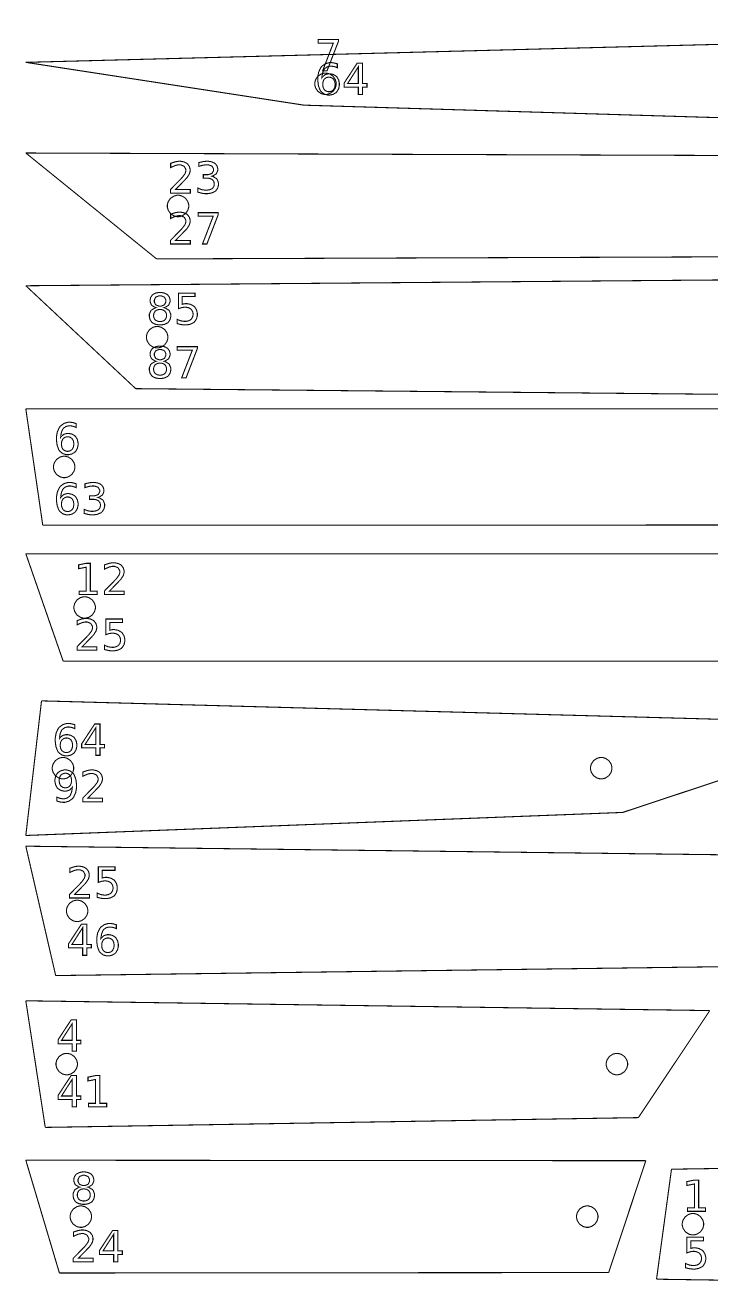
# Model space of a CAD drawing. Extents: x 0 to 51.8, y 1.6 to 26.8.
# Drawn here: x -0.01 to 6.65, y 14.49 to 26.77 of the extents above; entities that cross this region are included whole.
import ezdxf

# ---------------------------------------------------------------- set-up
doc = ezdxf.new("R2010")
doc.units = 0
doc.layers.get('0').update_dxf_attribs({"linetype": 'CONTINUOUS'})

msp = doc.modelspace()

# ---------------------------------------------------------------- linework, layer by layer
at = {"color": 0, "const_width": 0.010417}
for points in [[(0, 26.4089), (13.6688, 26.7639)], [(0, 26.4089), (2.70139, 25.9929)], [(2.70139, 25.9929), (14.4821, 25.6379)], [(0, 25.5282), (11.5104, 25.4874)], [(0, 25.5282), (1.26975, 24.4993)], [(1.26975, 24.4993), (12.496, 24.5401)], [(0, 24.2386), (11.0654, 24.3306)], [(0, 24.2386), (1.067, 23.2389)], [(1.067, 23.2389), (10.5463, 23.1471)], [(0, 23.0429), (9.17822, 23.0422)], [(0, 23.0429), (0.164279, 21.9133)], [(0.164279, 21.9133), (9.95475, 21.9142)], [(0, 21.6353), (9.12463, 21.6331)], [(0, 21.6353), (0.362901, 20.5908)], [(0.362901, 20.5908), (8.61328, 20.5931)], [(0.152453, 20.2056), (0, 18.8979)], [(0.152453, 20.2056), (8.38986, 19.9819)], [(8.38986, 19.9819), (5.79551, 19.1217)], [(0, 18.8979), (5.79551, 19.1217)], [(0, 18.7938), (7.51286, 18.7011)], [(0, 18.7938), (0.289985, 17.5369)], [(0.289985, 17.5369), (7.24061, 17.6294)], [(0, 17.2918), (6.64144, 17.1967)], [(0, 17.2918), (0.188747, 16.0618)], [(6.64144, 17.1967), (5.94786, 16.1569)], [(0.188747, 16.0618), (5.94786, 16.1569)], [(0, 15.7429), (6.02018, 15.7383)], [(0, 15.7429), (0.326172, 14.6472)], [(6.02018, 15.7383), (5.65983, 14.6518)], [(6.26958, 15.6556), (11.836, 15.7429)], [(6.26958, 15.6556), (6.12435, 14.5871)], [(0.326172, 14.6472), (5.65983, 14.6518)], [(6.12435, 14.5871), (12.0741, 14.4997)]]:
    msp.add_lwpolyline(points, dxfattribs=at)
at = {"color": 1, "const_width": 0.010417}
for points in [[(2.83985, 26.6297), (3.03515, 26.6297), (3.03515, 26.6121), (2.92469, 26.3258), (2.88194, 26.3258), (2.98568, 26.595), (2.83985, 26.595), (2.83985, 26.6297)], [(3.02474, 26.3942), (3.02474, 26.3567), (3.02214, 26.3579), (2.99588, 26.3672), (2.99328, 26.3679), (2.99067, 26.3686), (2.96935, 26.3718), (2.96224, 26.3718), (2.95324, 26.3718), (2.92622, 26.3649), (2.90354, 26.3489), (2.89996, 26.3443), (2.89638, 26.3397), (2.88319, 26.3099), (2.87614, 26.2706), (2.87565, 26.2614), (2.87761, 26.2643), (2.90256, 26.2867), (2.9056, 26.2882), (2.90864, 26.2899), (2.93631, 26.2978), (2.94553, 26.2978), (2.95574, 26.2978), (2.98643, 26.2908), (3.01335, 26.2747), (3.01779, 26.27), (3.02225, 26.2654), (3.03782, 26.2372), (3.04449, 26.2051), (3.04449, 26.1944), (3.04449, 26.184), (3.03749, 26.1522), (3.02132, 26.1242), (3.01671, 26.1194), (3.0121, 26.1147), (2.98449, 26.0982), (2.95344, 26.0912), (2.94314, 26.0912), (2.93147, 26.0912), (2.8966, 26.1013), (2.86708, 26.1249), (2.86242, 26.1315), (2.85775, 26.1383), (2.84153, 26.181), (2.83464, 26.2317), (2.83464, 26.2485), (2.83464, 26.2647), (2.8431, 26.3132), (2.86301, 26.3563), (2.86871, 26.3633), (2.8744, 26.3706), (2.90875, 26.3956), (2.94754, 26.4063), (2.9605, 26.4063), (2.96832, 26.4063), (2.98915, 26.4037), (2.99175, 26.4033), (2.99436, 26.4028), (3.02186, 26.3951), (3.02474, 26.3942)], [(3.21756, 26.4008), (3.26921, 26.4008), (3.26921, 26.2029), (3.31261, 26.2029), (3.31261, 26.1686), (3.26921, 26.1686), (3.26921, 26.0971), (3.2284, 26.0971), (3.2284, 26.1686), (3.09125, 26.1686), (3.09125, 26.2083), (3.21756, 26.4008)], [(2.94314, 26.2653), (2.9369, 26.2653), (2.91818, 26.2606), (2.90181, 26.2494), (2.89908, 26.2464), (2.89638, 26.2432), (2.88699, 26.224), (2.88303, 26.2019), (2.88303, 26.1944), (2.88303, 26.1872), (2.88699, 26.1651), (2.89638, 26.1458), (2.89908, 26.1426), (2.90181, 26.1394), (2.91818, 26.1285), (2.9369, 26.1238), (2.94314, 26.1238), (2.94928, 26.1238), (2.96778, 26.1285), (2.98406, 26.1394), (2.98676, 26.1426), (2.98947, 26.1458), (2.99897, 26.1651), (3.00304, 26.1872), (3.00304, 26.1944), (3.00304, 26.2019), (2.99897, 26.224), (2.98947, 26.2432), (2.98676, 26.2464), (2.98406, 26.2494), (2.96778, 26.2606), (2.94928, 26.2653), (2.94314, 26.2653)], [(3.2284, 26.3651), (3.12468, 26.2029), (3.2284, 26.2029), (3.2284, 26.3651)], [(1.45378, 25.1732), (1.59722, 25.1732), (1.59722, 25.1388), (1.40451, 25.1388), (1.40451, 25.1732), (1.40836, 25.1774), (1.43197, 25.2017), (1.46138, 25.2315), (1.4681, 25.2383), (1.47483, 25.2451), (1.50103, 25.2718), (1.51714, 25.2889), (1.51888, 25.2908), (1.52214, 25.2946), (1.54514, 25.3258), (1.54644, 25.3283), (1.54775, 25.331), (1.55447, 25.3517), (1.55447, 25.3586), (1.55447, 25.3685), (1.54015, 25.3956), (1.53733, 25.3981), (1.5345, 25.4007), (1.50342, 25.4135), (1.49306, 25.4135), (1.48286, 25.4135), (1.45583, 25.4079), (1.45226, 25.4068), (1.44868, 25.4057), (1.41054, 25.3886), (1.40647, 25.3864), (1.40647, 25.4278), (1.4106, 25.4294), (1.44911, 25.4419), (1.45269, 25.4428), (1.45628, 25.4436), (1.48335, 25.4479), (1.4924, 25.4479), (1.50293, 25.4479), (1.53467, 25.4421), (1.56282, 25.4283), (1.56749, 25.4243), (1.57215, 25.4204), (1.5886, 25.3968), (1.59571, 25.3703), (1.59571, 25.3614), (1.59571, 25.3525), (1.58974, 25.3286), (1.58854, 25.3258), (1.58735, 25.3231), (1.56619, 25.2901), (1.56315, 25.2862), (1.56228, 25.2853), (1.5524, 25.2749), (1.53515, 25.2569), (1.5306, 25.2522), (1.52604, 25.2475), (1.49778, 25.2183), (1.46203, 25.1817), (1.45378, 25.1732)], [(1.80826, 25.3026), (1.81315, 25.3015), (1.85151, 25.2797), (1.85428, 25.2763), (1.85704, 25.2731), (1.87099, 25.2386), (1.87099, 25.2271), (1.87099, 25.2171), (1.86317, 25.1872), (1.84511, 25.1615), (1.83996, 25.1574), (1.83479, 25.1533), (1.80251, 25.139), (1.76465, 25.1329), (1.75206, 25.1329), (1.74224, 25.1329), (1.71615, 25.1361), (1.71278, 25.1368), (1.70942, 25.1374), (1.67449, 25.1467), (1.6709, 25.1478), (1.6709, 25.1875), (1.67372, 25.186), (1.70503, 25.1732), (1.70844, 25.1724), (1.71181, 25.1715), (1.74115, 25.1674), (1.75097, 25.1674), (1.75944, 25.1674), (1.78494, 25.1711), (1.80643, 25.18), (1.80979, 25.1825), (1.81315, 25.1851), (1.82493, 25.2014), (1.82997, 25.2207), (1.82997, 25.2271), (1.82997, 25.2331), (1.82525, 25.251), (1.81424, 25.2664), (1.81108, 25.2689), (1.80794, 25.2715), (1.78863, 25.2803), (1.76622, 25.2842), (1.75879, 25.2842), (1.72342, 25.2842), (1.72342, 25.3179), (1.76053, 25.3179), (1.77208, 25.3179), (1.80404, 25.3282), (1.80675, 25.3301), (1.80946, 25.3322), (1.82303, 25.3569), (1.82303, 25.3651), (1.82303, 25.374), (1.80908, 25.3987), (1.80632, 25.4008), (1.80354, 25.4031), (1.76997, 25.4135), (1.75879, 25.4135), (1.74972, 25.4135), (1.72575, 25.4104), (1.72254, 25.4097), (1.71929, 25.4092), (1.68386, 25.3996), (1.68001, 25.3983), (1.68001, 25.435), (1.68392, 25.436), (1.72043, 25.4442), (1.72385, 25.4447), (1.72726, 25.4453), (1.75364, 25.4479), (1.76247, 25.4479), (1.77294, 25.4479), (1.80436, 25.4426), (1.83192, 25.4303), (1.83649, 25.4267), (1.84104, 25.4232), (1.85699, 25.4017), (1.86382, 25.3774), (1.86382, 25.3692), (1.86382, 25.3586), (1.85167, 25.3296), (1.84928, 25.3267), (1.8469, 25.3238), (1.81272, 25.3038), (1.80826, 25.3026)], [(1.45378, 24.6789), (1.59722, 24.6789), (1.59722, 24.6443), (1.40451, 24.6443), (1.40451, 24.6789), (1.40836, 24.6829), (1.43197, 24.7074), (1.46138, 24.7372), (1.4681, 24.744), (1.47483, 24.7508), (1.50103, 24.7775), (1.51714, 24.7946), (1.51888, 24.7965), (1.52214, 24.8001), (1.54514, 24.8315), (1.54644, 24.834), (1.54775, 24.8367), (1.55447, 24.8574), (1.55447, 24.8642), (1.55447, 24.874), (1.54015, 24.9013), (1.53733, 24.9037), (1.5345, 24.9063), (1.50342, 24.9192), (1.49306, 24.9192), (1.48286, 24.9192), (1.45583, 24.9135), (1.45226, 24.9124), (1.44868, 24.9112), (1.41054, 24.8943), (1.40647, 24.8919), (1.40647, 24.9335), (1.4106, 24.9351), (1.44911, 24.9476), (1.45269, 24.9485), (1.45628, 24.9493), (1.48335, 24.9536), (1.4924, 24.9536), (1.50293, 24.9536), (1.53467, 24.9476), (1.56282, 24.9339), (1.56749, 24.93), (1.57215, 24.9261), (1.5886, 24.9025), (1.59571, 24.876), (1.59571, 24.8671), (1.59571, 24.8582), (1.58974, 24.8343), (1.58854, 24.8314), (1.58735, 24.8286), (1.56619, 24.7957), (1.56315, 24.7919), (1.56228, 24.791), (1.5524, 24.7806), (1.53515, 24.7626), (1.5306, 24.7579), (1.52604, 24.7532), (1.49778, 24.724), (1.46203, 24.6874), (1.45378, 24.6789)], [(1.6735, 24.9482), (1.86882, 24.9482), (1.86882, 24.9306), (1.75836, 24.6443), (1.7156, 24.6443), (1.81933, 24.9135), (1.6735, 24.9135), (1.6735, 24.9482)], [(1.26253, 24.0256), (1.25808, 24.0265), (1.22374, 24.0471), (1.2213, 24.05), (1.2188, 24.0531), (1.20654, 24.084), (1.20654, 24.0943), (1.20654, 24.1025), (1.21294, 24.1269), (1.22803, 24.1483), (1.23237, 24.1518), (1.23671, 24.1554), (1.26313, 24.1678), (1.2934, 24.1731), (1.30355, 24.1731), (1.31364, 24.1731), (1.34397, 24.1678), (1.37039, 24.1554), (1.37473, 24.1518), (1.37907, 24.1483), (1.39426, 24.1269), (1.40076, 24.1025), (1.40076, 24.0943), (1.40076, 24.0832), (1.38846, 24.0531), (1.38601, 24.05), (1.38352, 24.0471), (1.34934, 24.0265), (1.345, 24.0256), (1.34993, 24.0243), (1.38846, 24.0018), (1.39122, 23.9983), (1.39393, 23.995), (1.40771, 23.9608), (1.40771, 23.9493), (1.40771, 23.9396), (1.40093, 23.9103), (1.38525, 23.8854), (1.38081, 23.8814), (1.3763, 23.8775), (1.34798, 23.8639), (1.31462, 23.8579), (1.30355, 23.8579), (1.29243, 23.8579), (1.25912, 23.8639), (1.23079, 23.8775), (1.22629, 23.8814), (1.22179, 23.8854), (1.20605, 23.9103), (1.19938, 23.9396), (1.19938, 23.9493), (1.19938, 23.9615), (1.21327, 23.995), (1.21609, 23.9983), (1.21886, 24.0018), (1.25754, 24.0243), (1.26253, 24.0256)], [(1.24756, 24.0904), (1.24756, 24.0812), (1.25982, 24.056), (1.26232, 24.0538), (1.26476, 24.0515), (1.29384, 24.0404), (1.30355, 24.0404), (1.31391, 24.0404), (1.3425, 24.0515), (1.345, 24.0538), (1.34749, 24.056), (1.35997, 24.0818), (1.35997, 24.0904), (1.35997, 24.0996), (1.34749, 24.1251), (1.345, 24.1272), (1.3425, 24.1294), (1.31326, 24.1406), (1.30355, 24.1406), (1.29324, 24.1406), (1.26476, 24.1294), (1.26232, 24.1272), (1.25982, 24.1251), (1.24756, 24.099), (1.24756, 24.0904)], [(1.48139, 24.1676), (1.64285, 24.1676), (1.64285, 24.1329), (1.51915, 24.1329), (1.51915, 24.0585), (1.52061, 24.059), (1.53543, 24.0628), (1.53694, 24.0631), (1.53842, 24.0633), (1.55078, 24.0646), (1.55496, 24.0646), (1.56629, 24.0646), (1.60042, 24.0575), (1.63049, 24.0412), (1.63547, 24.0365), (1.6404, 24.0319), (1.65771, 24.0039), (1.66521, 23.9719), (1.66521, 23.9612), (1.66521, 23.9504), (1.65756, 23.9176), (1.63971, 23.8896), (1.6346, 23.8851), (1.6295, 23.8806), (1.59787, 23.8647), (1.56093, 23.8579), (1.54867, 23.8579), (1.5389, 23.8579), (1.51286, 23.8607), (1.5096, 23.8613), (1.50629, 23.8618), (1.47211, 23.8699), (1.46858, 23.871), (1.46858, 23.9122), (1.47163, 23.9106), (1.50331, 23.8981), (1.50657, 23.8972), (1.50982, 23.8965), (1.53831, 23.8925), (1.54779, 23.8925), (1.55561, 23.8925), (1.57921, 23.8971), (1.59993, 23.9079), (1.60335, 23.911), (1.60678, 23.914), (1.61876, 23.9328), (1.62397, 23.9542), (1.62397, 23.9612), (1.62397, 23.9683), (1.61876, 23.9896), (1.60678, 24.0083), (1.60335, 24.0114), (1.59993, 24.0146), (1.57921, 24.0254), (1.55561, 24.03), (1.54779, 24.03), (1.53956, 24.03), (1.51753, 24.0271), (1.51481, 24.0264), (1.5121, 24.0258), (1.48421, 24.0164), (1.48139, 24.0151), (1.48139, 24.1676)], [(1.30355, 24.0082), (1.29698, 24.0082), (1.27734, 24.0042), (1.26031, 23.995), (1.25754, 23.9924), (1.25472, 23.9897), (1.24495, 23.9737), (1.24083, 23.9554), (1.24083, 23.9493), (1.24083, 23.9432), (1.24495, 23.9247), (1.25472, 23.9088), (1.25754, 23.9061), (1.26031, 23.9035), (1.27734, 23.8944), (1.29698, 23.8906), (1.30355, 23.8906), (1.31006, 23.8906), (1.32975, 23.8944), (1.34695, 23.9035), (1.34977, 23.9061), (1.35259, 23.9088), (1.36247, 23.9249), (1.3667, 23.9432), (1.3667, 23.9493), (1.3667, 23.9554), (1.36247, 23.9737), (1.35259, 23.9897), (1.34977, 23.9924), (1.34695, 23.995), (1.32981, 24.0042), (1.31011, 24.0082), (1.30355, 24.0082)], [(1.26253, 23.5047), (1.25808, 23.5058), (1.22374, 23.5263), (1.2213, 23.5293), (1.2188, 23.5324), (1.20654, 23.5632), (1.20654, 23.5736), (1.20654, 23.5818), (1.21294, 23.6061), (1.22803, 23.6276), (1.23237, 23.6311), (1.23671, 23.6347), (1.26313, 23.6471), (1.2934, 23.6524), (1.30355, 23.6524), (1.31364, 23.6524), (1.34397, 23.6471), (1.37039, 23.6347), (1.37473, 23.6311), (1.37907, 23.6276), (1.39426, 23.6061), (1.40076, 23.5818), (1.40076, 23.5736), (1.40076, 23.5625), (1.38846, 23.5324), (1.38601, 23.5293), (1.38352, 23.5263), (1.34934, 23.5058), (1.345, 23.5047), (1.34993, 23.5036), (1.38846, 23.481), (1.39122, 23.4776), (1.39393, 23.4743), (1.40771, 23.44), (1.40771, 23.4286), (1.40771, 23.4189), (1.40093, 23.3894), (1.38525, 23.3646), (1.38081, 23.3607), (1.3763, 23.3568), (1.34798, 23.3431), (1.31462, 23.3372), (1.30355, 23.3372), (1.29243, 23.3372), (1.25912, 23.3431), (1.23079, 23.3568), (1.22629, 23.3607), (1.22179, 23.3646), (1.20605, 23.3894), (1.19938, 23.4189), (1.19938, 23.4286), (1.19938, 23.4408), (1.21327, 23.4743), (1.21609, 23.4776), (1.21886, 23.481), (1.25754, 23.5036), (1.26253, 23.5047)], [(1.24756, 23.5697), (1.24756, 23.5606), (1.25982, 23.5353), (1.26232, 23.5331), (1.26476, 23.5308), (1.29384, 23.5197), (1.30355, 23.5197), (1.31391, 23.5197), (1.3425, 23.5308), (1.345, 23.5331), (1.34749, 23.5353), (1.35997, 23.5611), (1.35997, 23.5697), (1.35997, 23.5789), (1.34749, 23.6044), (1.345, 23.6065), (1.3425, 23.6087), (1.31326, 23.6199), (1.30355, 23.6199), (1.29324, 23.6199), (1.26476, 23.6087), (1.26232, 23.6065), (1.25982, 23.6044), (1.24756, 23.5783), (1.24756, 23.5697)], [(1.47076, 23.6469), (1.66607, 23.6469), (1.66607, 23.6293), (1.55561, 23.3431), (1.51286, 23.3431), (1.6166, 23.6122), (1.47076, 23.6122), (1.47076, 23.6469)], [(1.30355, 23.4874), (1.29698, 23.4874), (1.27734, 23.4835), (1.26031, 23.4742), (1.25754, 23.4715), (1.25472, 23.469), (1.24495, 23.4531), (1.24083, 23.4347), (1.24083, 23.4286), (1.24083, 23.4225), (1.24495, 23.404), (1.25472, 23.3881), (1.25754, 23.3854), (1.26031, 23.3828), (1.27734, 23.3738), (1.29698, 23.3699), (1.30355, 23.3699), (1.31006, 23.3699), (1.32975, 23.3738), (1.34695, 23.3828), (1.34977, 23.3854), (1.35259, 23.3881), (1.36247, 23.4042), (1.3667, 23.4225), (1.3667, 23.4286), (1.3667, 23.4347), (1.36247, 23.4531), (1.35259, 23.469), (1.34977, 23.4715), (1.34695, 23.4742), (1.32981, 23.4835), (1.31011, 23.4874), (1.30355, 23.4874)], [(0.487631, 22.9003), (0.487631, 22.8626), (0.485026, 22.8639), (0.458768, 22.8733), (0.456164, 22.874), (0.45356, 22.8746), (0.432237, 22.8779), (0.425131, 22.8779), (0.416124, 22.8779), (0.389106, 22.871), (0.366428, 22.8549), (0.362847, 22.8503), (0.359267, 22.8457), (0.346083, 22.816), (0.339031, 22.7767), (0.338542, 22.7674), (0.340494, 22.7703), (0.365451, 22.7928), (0.36849, 22.7943), (0.371528, 22.796), (0.399197, 22.8039), (0.408421, 22.8039), (0.418619, 22.8039), (0.449328, 22.7969), (0.476238, 22.7807), (0.480686, 22.7761), (0.485135, 22.7715), (0.500706, 22.7433), (0.507379, 22.7112), (0.507379, 22.7006), (0.507379, 22.69), (0.500379, 22.6583), (0.484213, 22.6303), (0.479601, 22.6256), (0.474989, 22.6208), (0.447374, 22.6043), (0.416342, 22.5972), (0.406033, 22.5972), (0.394368, 22.5972), (0.359483, 22.6074), (0.329969, 22.631), (0.325304, 22.6376), (0.320637, 22.6443), (0.304417, 22.6871), (0.297526, 22.7378), (0.297526, 22.7546), (0.297526, 22.7708), (0.30599, 22.8193), (0.3259, 22.8624), (0.331597, 22.8694), (0.337294, 22.8765), (0.371636, 22.9017), (0.410428, 22.9124), (0.423394, 22.9124), (0.431207, 22.9124), (0.45204, 22.9099), (0.454644, 22.9093), (0.457249, 22.9089), (0.484754, 22.9013), (0.487631, 22.9003)], [(0.406033, 22.7714), (0.399794, 22.7714), (0.381076, 22.7667), (0.364692, 22.7556), (0.361979, 22.7525), (0.359267, 22.7493), (0.349881, 22.73), (0.345921, 22.7079), (0.345921, 22.7006), (0.345921, 22.6932), (0.349881, 22.6712), (0.359267, 22.6519), (0.361979, 22.6487), (0.364692, 22.6456), (0.381076, 22.6346), (0.399794, 22.6299), (0.406033, 22.6299), (0.412164, 22.6299), (0.430664, 22.6346), (0.44694, 22.6456), (0.449653, 22.6487), (0.452365, 22.6519), (0.46186, 22.6712), (0.465929, 22.6932), (0.465929, 22.7006), (0.465929, 22.7079), (0.46186, 22.73), (0.452365, 22.7493), (0.449653, 22.7525), (0.44694, 22.7556), (0.430664, 22.7667), (0.412164, 22.7714), (0.406033, 22.7714)], [(0.487631, 22.3154), (0.487631, 22.2778), (0.485026, 22.279), (0.458768, 22.2885), (0.456164, 22.2892), (0.45356, 22.2897), (0.432237, 22.2931), (0.425131, 22.2931), (0.416124, 22.2931), (0.389106, 22.2861), (0.366428, 22.2701), (0.362847, 22.2654), (0.359267, 22.261), (0.346083, 22.2311), (0.339031, 22.1918), (0.338542, 22.1825), (0.340494, 22.1856), (0.365451, 22.2079), (0.36849, 22.2094), (0.371528, 22.2111), (0.399197, 22.219), (0.408421, 22.219), (0.418619, 22.219), (0.449328, 22.2121), (0.476238, 22.196), (0.480686, 22.1913), (0.485135, 22.1867), (0.500706, 22.1585), (0.507379, 22.1264), (0.507379, 22.1157), (0.507379, 22.1051), (0.500379, 22.0735), (0.484213, 22.0454), (0.479601, 22.0407), (0.474989, 22.036), (0.447374, 22.0194), (0.416342, 22.0124), (0.406033, 22.0124), (0.394368, 22.0124), (0.359483, 22.0225), (0.329969, 22.0461), (0.325304, 22.0528), (0.320637, 22.0596), (0.304417, 22.1022), (0.297526, 22.1529), (0.297526, 22.1697), (0.297526, 22.186), (0.30599, 22.2344), (0.3259, 22.2775), (0.331597, 22.2846), (0.337294, 22.2917), (0.371636, 22.3168), (0.410428, 22.3275), (0.423394, 22.3275), (0.431207, 22.3275), (0.45204, 22.325), (0.454644, 22.3244), (0.457249, 22.324), (0.484754, 22.3164), (0.487631, 22.3154)], [(0.7028, 22.1821), (0.707682, 22.1811), (0.746039, 22.1592), (0.748807, 22.1558), (0.751574, 22.1525), (0.765517, 22.1181), (0.765517, 22.1067), (0.765517, 22.0967), (0.757704, 22.0667), (0.739637, 22.0411), (0.734483, 22.0369), (0.729329, 22.0329), (0.697049, 22.0186), (0.659179, 22.0124), (0.646593, 22.0124), (0.636774, 22.0124), (0.610678, 22.0157), (0.607314, 22.0164), (0.60395, 22.0169), (0.569011, 22.0263), (0.565429, 22.0274), (0.565429, 22.0671), (0.568251, 22.0654), (0.599556, 22.0528), (0.602974, 22.0519), (0.606337, 22.0511), (0.635688, 22.0469), (0.645508, 22.0469), (0.653971, 22.0469), (0.679471, 22.0507), (0.700956, 22.0596), (0.704318, 22.0621), (0.707682, 22.0647), (0.719456, 22.081), (0.724501, 22.1001), (0.724501, 22.1067), (0.724501, 22.1126), (0.719781, 22.1306), (0.708768, 22.146), (0.705621, 22.1485), (0.702474, 22.1511), (0.68316, 22.1599), (0.660753, 22.1638), (0.653321, 22.1638), (0.617947, 22.1638), (0.617947, 22.1975), (0.655057, 22.1975), (0.666613, 22.1975), (0.698568, 22.2076), (0.701281, 22.2097), (0.703993, 22.2118), (0.717557, 22.2364), (0.717557, 22.2446), (0.717557, 22.2536), (0.703614, 22.2783), (0.700846, 22.2804), (0.698079, 22.2825), (0.664497, 22.2931), (0.653321, 22.2931), (0.64426, 22.2931), (0.620281, 22.29), (0.617079, 22.2893), (0.613824, 22.2888), (0.578396, 22.2792), (0.574544, 22.2778), (0.574544, 22.3144), (0.57845, 22.3156), (0.614963, 22.3238), (0.618381, 22.3243), (0.621799, 22.3249), (0.648167, 22.3275), (0.65701, 22.3275), (0.667481, 22.3275), (0.698893, 22.3222), (0.726454, 22.3099), (0.731011, 22.3063), (0.735568, 22.3028), (0.751519, 22.2813), (0.758356, 22.2569), (0.758356, 22.2488), (0.758356, 22.2381), (0.746203, 22.2092), (0.743815, 22.2062), (0.741428, 22.2033), (0.707249, 22.1833), (0.7028, 22.1821)], [(0.406033, 22.1865), (0.399794, 22.1865), (0.381076, 22.1818), (0.364692, 22.1707), (0.361979, 22.1676), (0.359267, 22.1644), (0.349881, 22.1451), (0.345921, 22.1231), (0.345921, 22.1157), (0.345921, 22.1083), (0.349881, 22.0864), (0.359267, 22.0671), (0.361979, 22.0639), (0.364692, 22.0607), (0.381076, 22.0497), (0.399794, 22.045), (0.406033, 22.045), (0.412164, 22.045), (0.430664, 22.0497), (0.44694, 22.0607), (0.449653, 22.0639), (0.452365, 22.0671), (0.46186, 22.0864), (0.465929, 22.1083), (0.465929, 22.1157), (0.465929, 22.1231), (0.46186, 22.1451), (0.452365, 22.1644), (0.449653, 22.1676), (0.44694, 22.1707), (0.430664, 22.1818), (0.412164, 22.1865), (0.406033, 22.1865)], [(0.518718, 21.2725), (0.585992, 21.2725), (0.585992, 21.5043), (0.512858, 21.4897), (0.512858, 21.5271), (0.585558, 21.5418), (0.626574, 21.5418), (0.626574, 21.2725), (0.693631, 21.2725), (0.693631, 21.2381), (0.518718, 21.2381), (0.518718, 21.2725)], [(0.812229, 21.2725), (0.955675, 21.2725), (0.955675, 21.2381), (0.762967, 21.2381), (0.762967, 21.2725), (0.766818, 21.2765), (0.790419, 21.301), (0.819824, 21.3308), (0.826551, 21.3376), (0.833279, 21.3444), (0.859483, 21.3711), (0.875597, 21.3882), (0.877333, 21.3901), (0.880588, 21.3939), (0.903592, 21.4251), (0.904893, 21.4276), (0.906196, 21.4303), (0.912924, 21.451), (0.912924, 21.4578), (0.912924, 21.4678), (0.8986, 21.4949), (0.895779, 21.4974), (0.892958, 21.5), (0.861871, 21.5128), (0.851508, 21.5128), (0.841308, 21.5128), (0.81429, 21.5072), (0.81071, 21.506), (0.807129, 21.505), (0.768989, 21.4879), (0.764919, 21.4856), (0.764919, 21.5271), (0.769043, 21.5287), (0.807563, 21.5412), (0.811143, 21.5421), (0.814725, 21.5429), (0.841797, 21.5472), (0.850857, 21.5472), (0.861382, 21.5472), (0.893121, 21.5414), (0.921278, 21.5275), (0.925944, 21.5236), (0.93061, 21.5197), (0.947049, 21.4961), (0.954156, 21.4696), (0.954156, 21.4607), (0.954156, 21.4518), (0.948188, 21.4279), (0.946994, 21.4251), (0.945801, 21.4224), (0.924642, 21.3894), (0.921604, 21.3856), (0.920736, 21.3846), (0.910861, 21.3742), (0.893608, 21.3563), (0.889051, 21.3515), (0.884494, 21.3468), (0.856228, 21.3176), (0.820475, 21.281), (0.812229, 21.2725)], [(0.546929, 20.7317), (0.690375, 20.7317), (0.690375, 20.6972), (0.497667, 20.6972), (0.497667, 20.7317), (0.501519, 20.7357), (0.525119, 20.7601), (0.554525, 20.79), (0.561253, 20.7968), (0.567979, 20.8036), (0.594185, 20.8303), (0.610297, 20.8474), (0.612033, 20.8493), (0.615289, 20.8529), (0.638292, 20.8843), (0.639594, 20.8868), (0.640896, 20.8894), (0.647624, 20.9101), (0.647624, 20.9169), (0.647624, 20.9268), (0.633301, 20.954), (0.630479, 20.9565), (0.627658, 20.959), (0.596571, 20.9719), (0.586208, 20.9719), (0.57601, 20.9719), (0.54899, 20.9662), (0.54541, 20.9651), (0.541829, 20.964), (0.503689, 20.9471), (0.499621, 20.9447), (0.499621, 20.9863), (0.503743, 20.9879), (0.542264, 21.0004), (0.545844, 21.0012), (0.549425, 21.0021), (0.576497, 21.0064), (0.585558, 21.0064), (0.596083, 21.0064), (0.627821, 21.0006), (0.655979, 20.9867), (0.660644, 20.9828), (0.66531, 20.9789), (0.681749, 20.9553), (0.688857, 20.9288), (0.688857, 20.9199), (0.688857, 20.911), (0.682889, 20.8871), (0.681694, 20.8842), (0.680501, 20.8814), (0.659343, 20.8485), (0.656304, 20.8447), (0.655436, 20.8438), (0.645562, 20.8333), (0.62831, 20.8154), (0.623753, 20.8107), (0.619194, 20.806), (0.590929, 20.7768), (0.555176, 20.7401), (0.546929, 20.7317)], [(0.777289, 21.001), (0.938747, 21.001), (0.938747, 20.9662), (0.81505, 20.9662), (0.81505, 20.8918), (0.816515, 20.8924), (0.831326, 20.8961), (0.832844, 20.8964), (0.83431, 20.8967), (0.846679, 20.8979), (0.850857, 20.8979), (0.862196, 20.8979), (0.896322, 20.8908), (0.926378, 20.8746), (0.931369, 20.8699), (0.936307, 20.8653), (0.953614, 20.8372), (0.9611, 20.8053), (0.9611, 20.7946), (0.9611, 20.7838), (0.95345, 20.751), (0.935601, 20.7229), (0.930501, 20.7185), (0.925401, 20.7139), (0.893772, 20.6981), (0.856825, 20.6913), (0.844564, 20.6913), (0.834799, 20.6913), (0.808757, 20.694), (0.805501, 20.6946), (0.802192, 20.6951), (0.768013, 20.7032), (0.764486, 20.7043), (0.764486, 20.7456), (0.767524, 20.7439), (0.799208, 20.7314), (0.802463, 20.7306), (0.805718, 20.7299), (0.834201, 20.7258), (0.843696, 20.7258), (0.851508, 20.7258), (0.875108, 20.7304), (0.895833, 20.7413), (0.899251, 20.7443), (0.902669, 20.7474), (0.91466, 20.7661), (0.919868, 20.7875), (0.919868, 20.7946), (0.919868, 20.8017), (0.91466, 20.8229), (0.902669, 20.8417), (0.899251, 20.8447), (0.895833, 20.8479), (0.875108, 20.8587), (0.851508, 20.8633), (0.843696, 20.8633), (0.835449, 20.8633), (0.813422, 20.8604), (0.81071, 20.8597), (0.807997, 20.8592), (0.780111, 20.8497), (0.777289, 20.8485), (0.777289, 21.001)], [(0.475803, 19.9739), (0.475803, 19.9363), (0.473199, 19.9375), (0.44694, 19.9469), (0.444336, 19.9476), (0.441732, 19.9482), (0.42041, 19.9515), (0.413303, 19.9515), (0.404297, 19.9515), (0.377279, 19.9446), (0.354601, 19.9286), (0.351019, 19.9239), (0.347439, 19.9194), (0.334256, 19.8896), (0.327203, 19.8503), (0.326714, 19.841), (0.328668, 19.844), (0.353624, 19.8664), (0.356663, 19.8679), (0.3597, 19.8696), (0.387369, 19.8775), (0.396593, 19.8775), (0.406793, 19.8775), (0.4375, 19.8706), (0.46441, 19.8544), (0.468858, 19.8497), (0.473307, 19.8451), (0.488878, 19.8169), (0.495551, 19.7849), (0.495551, 19.7742), (0.495551, 19.7636), (0.488553, 19.7319), (0.472385, 19.7039), (0.467774, 19.6992), (0.463162, 19.6944), (0.435547, 19.6779), (0.404514, 19.6708), (0.394206, 19.6708), (0.382542, 19.6708), (0.347657, 19.681), (0.318143, 19.7046), (0.313476, 19.7112), (0.308811, 19.7181), (0.292589, 19.7607), (0.285699, 19.8114), (0.285699, 19.8282), (0.285699, 19.8444), (0.294163, 19.8929), (0.314074, 19.936), (0.319769, 19.9431), (0.325467, 19.9501), (0.35981, 19.9753), (0.3986, 19.986), (0.411567, 19.986), (0.419379, 19.986), (0.440212, 19.9835), (0.442817, 19.9829), (0.445421, 19.9825), (0.472928, 19.9749), (0.475803, 19.9739)], [(0.668619, 19.9806), (0.720269, 19.9806), (0.720269, 19.7826), (0.763672, 19.7826), (0.763672, 19.7483), (0.720269, 19.7483), (0.720269, 19.6768), (0.679471, 19.6768), (0.679471, 19.7483), (0.542318, 19.7483), (0.542318, 19.7881), (0.668619, 19.9806)], [(0.679471, 19.9447), (0.575737, 19.7826), (0.679471, 19.7826), (0.679471, 19.9447)], [(0.394206, 19.845), (0.387967, 19.845), (0.369249, 19.8403), (0.352865, 19.8292), (0.350151, 19.8261), (0.347439, 19.8229), (0.338053, 19.8036), (0.334093, 19.7815), (0.334093, 19.7742), (0.334093, 19.7668), (0.338053, 19.7449), (0.347439, 19.7256), (0.350151, 19.7224), (0.352865, 19.7192), (0.369249, 19.7082), (0.387967, 19.7035), (0.394206, 19.7035), (0.400336, 19.7035), (0.418837, 19.7082), (0.435113, 19.7192), (0.437825, 19.7224), (0.440539, 19.7256), (0.450032, 19.7449), (0.454101, 19.7668), (0.454101, 19.7742), (0.454101, 19.7815), (0.450032, 19.8036), (0.440539, 19.8229), (0.437825, 19.8261), (0.435113, 19.8292), (0.418837, 19.8403), (0.400336, 19.845), (0.394206, 19.845)], [(0.302408, 19.2321), (0.302408, 19.2696), (0.304958, 19.2685), (0.331, 19.259), (0.333658, 19.2583), (0.336262, 19.2576), (0.357747, 19.2544), (0.364908, 19.2544), (0.373807, 19.2544), (0.400663, 19.2613), (0.423394, 19.2772), (0.426975, 19.2818), (0.430556, 19.2864), (0.443793, 19.3163), (0.450956, 19.3557), (0.451497, 19.3649), (0.449544, 19.3621), (0.424587, 19.3396), (0.42155, 19.3381), (0.418511, 19.3365), (0.390842, 19.3286), (0.381619, 19.3286), (0.371365, 19.3286), (0.340767, 19.3356), (0.313803, 19.3517), (0.309353, 19.3563), (0.304904, 19.3608), (0.289442, 19.3889), (0.282878, 19.4211), (0.282878, 19.4318), (0.282878, 19.4422), (0.289714, 19.4737), (0.305826, 19.5019), (0.310439, 19.5067), (0.31505, 19.5114), (0.342719, 19.5279), (0.373807, 19.535), (0.384224, 19.535), (0.395833, 19.535), (0.430664, 19.525), (0.460069, 19.5014), (0.464735, 19.4947), (0.469347, 19.4879), (0.485514, 19.4451), (0.492512, 19.3943), (0.492512, 19.3772), (0.492512, 19.3611), (0.483942, 19.3128), (0.464085, 19.2699), (0.458442, 19.2626), (0.452746, 19.2556), (0.418403, 19.2307), (0.379557, 19.22), (0.366644, 19.22), (0.358832, 19.22), (0.337999, 19.2225), (0.335394, 19.2229), (0.332736, 19.2235), (0.305231, 19.2311), (0.302408, 19.2321)], [(0.601779, 19.2603), (0.745226, 19.2603), (0.745226, 19.2258), (0.552518, 19.2258), (0.552518, 19.2603), (0.556369, 19.2644), (0.579969, 19.2888), (0.609375, 19.3186), (0.616103, 19.3254), (0.622831, 19.3322), (0.649035, 19.3589), (0.665147, 19.376), (0.666883, 19.3779), (0.670139, 19.3817), (0.693143, 19.4129), (0.694444, 19.4154), (0.695747, 19.4181), (0.702474, 19.4387), (0.702474, 19.4457), (0.702474, 19.4556), (0.688151, 19.4826), (0.685331, 19.4851), (0.682508, 19.4878), (0.651421, 19.5006), (0.64106, 19.5006), (0.63086, 19.5006), (0.603842, 19.495), (0.600261, 19.4938), (0.596679, 19.4928), (0.558539, 19.4757), (0.554471, 19.4735), (0.554471, 19.5149), (0.558594, 19.5165), (0.597114, 19.529), (0.600694, 19.5299), (0.604275, 19.5307), (0.631347, 19.535), (0.640408, 19.535), (0.650933, 19.535), (0.682671, 19.5292), (0.710829, 19.5154), (0.715494, 19.5114), (0.720161, 19.5075), (0.7366, 19.4839), (0.743707, 19.4574), (0.743707, 19.4485), (0.743707, 19.4396), (0.737739, 19.4157), (0.736546, 19.4129), (0.735351, 19.4101), (0.714193, 19.3772), (0.711154, 19.3733), (0.710286, 19.3724), (0.700412, 19.3619), (0.68316, 19.344), (0.678603, 19.3393), (0.674046, 19.3346), (0.645779, 19.3054), (0.610026, 19.2687), (0.601779, 19.2603)], [(0.384224, 19.361), (0.390354, 19.361), (0.408854, 19.3657), (0.425131, 19.3768), (0.427843, 19.3799), (0.430556, 19.3831), (0.44005, 19.4022), (0.444119, 19.4244), (0.444119, 19.4318), (0.444119, 19.439), (0.44005, 19.4611), (0.430556, 19.4803), (0.427843, 19.4833), (0.425131, 19.4867), (0.408854, 19.4978), (0.390354, 19.5025), (0.384224, 19.5025), (0.377983, 19.5025), (0.359267, 19.4978), (0.342882, 19.4867), (0.340169, 19.4833), (0.337457, 19.4803), (0.328071, 19.4611), (0.32411, 19.439), (0.32411, 19.4318), (0.32411, 19.4244), (0.328071, 19.4022), (0.337457, 19.3831), (0.340169, 19.3799), (0.342882, 19.3768), (0.359267, 19.3657), (0.377983, 19.361), (0.384224, 19.361)], [(0.474012, 18.3249), (0.617458, 18.3249), (0.617458, 18.2903), (0.42475, 18.2903), (0.42475, 18.3249), (0.428603, 18.3289), (0.452203, 18.3532), (0.481608, 18.3832), (0.488336, 18.3899), (0.495063, 18.3968), (0.521268, 18.4235), (0.537381, 18.4404), (0.539117, 18.4425), (0.542372, 18.4461), (0.565375, 18.4775), (0.566678, 18.48), (0.567979, 18.4826), (0.574707, 18.5032), (0.574707, 18.5101), (0.574707, 18.52), (0.560385, 18.5471), (0.557563, 18.5496), (0.554742, 18.5522), (0.523654, 18.565), (0.513292, 18.565), (0.503093, 18.565), (0.476074, 18.5594), (0.472493, 18.5583), (0.468912, 18.5572), (0.430772, 18.5401), (0.426704, 18.5379), (0.426704, 18.5793), (0.430826, 18.5811), (0.469347, 18.5935), (0.472928, 18.5943), (0.476508, 18.5953), (0.503581, 18.5996), (0.512642, 18.5996), (0.523167, 18.5996), (0.554904, 18.5936), (0.583062, 18.5799), (0.587728, 18.5758), (0.592393, 18.5719), (0.608832, 18.5485), (0.61594, 18.5218), (0.61594, 18.5129), (0.61594, 18.504), (0.609972, 18.4801), (0.608778, 18.4774), (0.607585, 18.4746), (0.586426, 18.4417), (0.583387, 18.4379), (0.582519, 18.4369), (0.572646, 18.4264), (0.555393, 18.4085), (0.550836, 18.4037), (0.546278, 18.3992), (0.518013, 18.37), (0.48226, 18.3333), (0.474012, 18.3249)], [(0.704372, 18.5942), (0.865831, 18.5942), (0.865831, 18.5594), (0.742133, 18.5594), (0.742133, 18.485), (0.743599, 18.4856), (0.75841, 18.4893), (0.759928, 18.4896), (0.761393, 18.4899), (0.773762, 18.4911), (0.77794, 18.4911), (0.789279, 18.4911), (0.823406, 18.484), (0.853461, 18.4678), (0.858453, 18.4631), (0.86339, 18.4585), (0.880697, 18.4303), (0.888183, 18.3985), (0.888183, 18.3878), (0.888183, 18.3769), (0.880533, 18.3442), (0.862685, 18.3161), (0.857585, 18.3115), (0.852485, 18.3071), (0.820856, 18.2912), (0.783908, 18.2844), (0.771647, 18.2844), (0.761882, 18.2844), (0.73584, 18.2872), (0.732585, 18.2876), (0.729275, 18.2882), (0.695096, 18.2964), (0.691569, 18.2975), (0.691569, 18.3388), (0.694607, 18.3371), (0.726292, 18.3246), (0.729546, 18.3238), (0.732801, 18.3229), (0.761285, 18.3189), (0.770779, 18.3189), (0.778592, 18.3189), (0.802192, 18.3236), (0.822917, 18.3343), (0.826335, 18.3374), (0.829753, 18.3406), (0.841743, 18.3593), (0.846951, 18.3807), (0.846951, 18.3878), (0.846951, 18.3949), (0.841743, 18.4161), (0.829753, 18.4349), (0.826335, 18.4379), (0.822917, 18.441), (0.802192, 18.4519), (0.778592, 18.4565), (0.770779, 18.4565), (0.762532, 18.4565), (0.740506, 18.4535), (0.737793, 18.4529), (0.735081, 18.4522), (0.707194, 18.4429), (0.704372, 18.4415), (0.704372, 18.5942)], [(0.878635, 18.0307), (0.878635, 17.9932), (0.876031, 17.9944), (0.849772, 18.0038), (0.847168, 18.0044), (0.844564, 18.0051), (0.823242, 18.0083), (0.816135, 18.0083), (0.807129, 18.0083), (0.780111, 18.0015), (0.757433, 17.9854), (0.753851, 17.9808), (0.750271, 17.9763), (0.737088, 17.9464), (0.730035, 17.9072), (0.729546, 17.8979), (0.7315, 17.9008), (0.756456, 17.9233), (0.759494, 17.9249), (0.762532, 17.9264), (0.790201, 17.9343), (0.799425, 17.9343), (0.809625, 17.9343), (0.840332, 17.9274), (0.867242, 17.9112), (0.87169, 17.9065), (0.876139, 17.9019), (0.89171, 17.8738), (0.898383, 17.8418), (0.898383, 17.8311), (0.898383, 17.8206), (0.891385, 17.7889), (0.875217, 17.7607), (0.870606, 17.756), (0.865994, 17.7512), (0.838379, 17.7349), (0.807346, 17.7278), (0.797038, 17.7278), (0.785374, 17.7278), (0.750489, 17.7379), (0.720975, 17.7614), (0.716308, 17.7681), (0.711643, 17.7749), (0.695421, 17.8175), (0.688531, 17.8682), (0.688531, 17.8851), (0.688531, 17.9013), (0.696994, 17.9499), (0.716906, 17.9928), (0.722601, 17.9999), (0.728299, 18.0071), (0.762642, 18.0321), (0.801432, 18.0429), (0.814399, 18.0429), (0.822211, 18.0429), (0.843044, 18.0404), (0.845649, 18.0399), (0.848253, 18.0393), (0.87576, 18.0318), (0.878635, 18.0307)], [(0.540853, 18.0375), (0.592503, 18.0375), (0.592503, 17.8396), (0.635906, 17.8396), (0.635906, 17.8053), (0.592503, 17.8053), (0.592503, 17.7336), (0.551704, 17.7336), (0.551704, 17.8053), (0.414551, 17.8053), (0.414551, 17.845), (0.540853, 18.0375)], [(0.551704, 18.0017), (0.447971, 17.8396), (0.551704, 17.8396), (0.551704, 18.0017)], [(0.797038, 17.9018), (0.790799, 17.9018), (0.772081, 17.8971), (0.755697, 17.8861), (0.752983, 17.8829), (0.750271, 17.8797), (0.740886, 17.8606), (0.736925, 17.8385), (0.736925, 17.8311), (0.736925, 17.8238), (0.740886, 17.8017), (0.750271, 17.7824), (0.752983, 17.7792), (0.755697, 17.7761), (0.772081, 17.765), (0.790799, 17.7603), (0.797038, 17.7603), (0.803168, 17.7603), (0.821669, 17.765), (0.837944, 17.7761), (0.840657, 17.7792), (0.843371, 17.7824), (0.852865, 17.8017), (0.856933, 17.8238), (0.856933, 17.8311), (0.856933, 17.8385), (0.852865, 17.8606), (0.843371, 17.8797), (0.840657, 17.8829), (0.837944, 17.8861), (0.821669, 17.8971), (0.803168, 17.9018), (0.797038, 17.9018)], [(0.439615, 17.1057), (0.491265, 17.1057), (0.491265, 16.9078), (0.534668, 16.9078), (0.534668, 16.8735), (0.491265, 16.8735), (0.491265, 16.8018), (0.450467, 16.8018), (0.450467, 16.8735), (0.313314, 16.8735), (0.313314, 16.9132), (0.439615, 17.1057)], [(0.450467, 17.0699), (0.346733, 16.9078), (0.450467, 16.9078), (0.450467, 17.0699)], [(0.439615, 16.565), (0.491265, 16.565), (0.491265, 16.3671), (0.534668, 16.3671), (0.534668, 16.3328), (0.491265, 16.3328), (0.491265, 16.2611), (0.450467, 16.2611), (0.450467, 16.3328), (0.313314, 16.3328), (0.313314, 16.3725), (0.439615, 16.565)], [(0.450467, 16.5292), (0.346733, 16.3671), (0.450467, 16.3671), (0.450467, 16.5292)], [(0.609864, 16.2957), (0.677137, 16.2957), (0.677137, 16.5275), (0.604004, 16.5129), (0.604004, 16.5503), (0.676704, 16.565), (0.717719, 16.565), (0.717719, 16.2957), (0.784776, 16.2957), (0.784776, 16.2611), (0.609864, 16.2611), (0.609864, 16.2957)], [(0.521701, 15.4817), (0.517253, 15.4828), (0.48291, 15.5032), (0.480469, 15.5062), (0.477974, 15.5093), (0.465712, 15.5401), (0.465712, 15.5506), (0.465712, 15.5587), (0.472114, 15.5831), (0.487196, 15.6046), (0.491536, 15.6081), (0.495876, 15.6117), (0.522299, 15.624), (0.552572, 15.6293), (0.562717, 15.6293), (0.572808, 15.6293), (0.603136, 15.624), (0.629557, 15.6117), (0.633897, 15.6081), (0.638237, 15.6046), (0.653429, 15.5831), (0.659939, 15.5587), (0.659939, 15.5506), (0.659939, 15.5394), (0.647624, 15.5093), (0.645182, 15.5062), (0.642686, 15.5032), (0.608507, 15.4828), (0.604167, 15.4817), (0.609104, 15.4806), (0.647624, 15.4579), (0.65039, 15.4546), (0.653103, 15.4512), (0.666883, 15.4169), (0.666883, 15.4056), (0.666883, 15.3958), (0.660101, 15.3664), (0.644422, 15.3415), (0.639974, 15.3376), (0.635471, 15.3338), (0.60715, 15.32), (0.573785, 15.3142), (0.562717, 15.3142), (0.551594, 15.3142), (0.518283, 15.32), (0.489963, 15.3338), (0.48546, 15.3376), (0.480957, 15.3415), (0.465224, 15.3664), (0.45855, 15.3958), (0.45855, 15.4056), (0.45855, 15.4178), (0.472439, 15.4512), (0.475261, 15.4546), (0.478028, 15.4579), (0.51671, 15.4806), (0.521701, 15.4817)], [(0.506728, 15.5467), (0.506728, 15.5375), (0.518989, 15.5122), (0.521485, 15.5099), (0.523926, 15.5078), (0.553006, 15.4967), (0.562717, 15.4967), (0.573079, 15.4967), (0.601671, 15.5078), (0.604167, 15.5099), (0.606662, 15.5122), (0.61914, 15.5381), (0.61914, 15.5467), (0.61914, 15.5558), (0.606662, 15.5814), (0.604167, 15.5835), (0.601671, 15.5857), (0.572428, 15.5967), (0.562717, 15.5967), (0.552408, 15.5967), (0.523926, 15.5857), (0.521485, 15.5835), (0.518989, 15.5814), (0.506728, 15.5553), (0.506728, 15.5467)], [(0.562717, 15.4643), (0.556153, 15.4643), (0.536512, 15.4604), (0.519476, 15.4511), (0.51671, 15.4485), (0.513889, 15.446), (0.504124, 15.43), (0.5, 15.4117), (0.5, 15.4056), (0.5, 15.3994), (0.504124, 15.381), (0.513889, 15.365), (0.51671, 15.3624), (0.519476, 15.3597), (0.536512, 15.3507), (0.556153, 15.3467), (0.562717, 15.3467), (0.569228, 15.3467), (0.588921, 15.3507), (0.606119, 15.3597), (0.608942, 15.3624), (0.611763, 15.365), (0.621636, 15.3811), (0.625868, 15.3994), (0.625868, 15.4056), (0.625868, 15.4117), (0.621636, 15.43), (0.611763, 15.446), (0.608942, 15.4485), (0.606119, 15.4511), (0.588976, 15.4604), (0.569282, 15.4643), (0.562717, 15.4643)], [(6.4254, 15.2808), (6.49268, 15.2808), (6.49268, 15.5126), (6.41954, 15.4981), (6.41954, 15.5354), (6.49224, 15.5501), (6.53326, 15.5501), (6.53326, 15.2808), (6.60032, 15.2808), (6.60032, 15.2462), (6.4254, 15.2462), (6.4254, 15.2808)], [(0.5102, 14.7904), (0.653646, 14.7904), (0.653646, 14.756), (0.460938, 14.756), (0.460938, 14.7904), (0.464789, 14.7944), (0.48839, 14.8189), (0.517796, 14.8487), (0.524522, 14.8556), (0.53125, 14.8624), (0.557454, 14.889), (0.573568, 14.9061), (0.575304, 14.9081), (0.57856, 14.9117), (0.601563, 14.9431), (0.602865, 14.9456), (0.604167, 14.9482), (0.610894, 14.9689), (0.610894, 14.9757), (0.610894, 14.9856), (0.596571, 15.0128), (0.59375, 15.0153), (0.590929, 15.0179), (0.559842, 15.0307), (0.549479, 15.0307), (0.539279, 15.0307), (0.512261, 15.025), (0.508681, 15.0239), (0.5051, 15.0228), (0.46696, 15.0058), (0.46289, 15.0035), (0.46289, 15.045), (0.467014, 15.0467), (0.505533, 15.0592), (0.509115, 15.06), (0.512696, 15.0608), (0.539768, 15.0651), (0.548828, 15.0651), (0.559353, 15.0651), (0.591092, 15.0593), (0.619249, 15.0454), (0.623915, 15.0415), (0.628581, 15.0376), (0.645019, 15.014), (0.652126, 14.9875), (0.652126, 14.9786), (0.652126, 14.9697), (0.646158, 14.9458), (0.644965, 14.9429), (0.643772, 14.9403), (0.622612, 14.9072), (0.619575, 14.9035), (0.618707, 14.9025), (0.608832, 14.8921), (0.591581, 14.8742), (0.587022, 14.8694), (0.582465, 14.8647), (0.554199, 14.8356), (0.518446, 14.7989), (0.5102, 14.7904)], [(0.842339, 15.0597), (0.893989, 15.0597), (0.893989, 14.8618), (0.937392, 14.8618), (0.937392, 14.8275), (0.893989, 14.8275), (0.893989, 14.756), (0.85319, 14.756), (0.85319, 14.8275), (0.716037, 14.8275), (0.716037, 14.8672), (0.842339, 15.0597)], [(0.85319, 15.0239), (0.749457, 14.8618), (0.85319, 14.8618), (0.85319, 15.0239)], [(6.41868, 14.995), (6.58014, 14.995), (6.58014, 14.9603), (6.45643, 14.9603), (6.45643, 14.886), (6.4579, 14.8864), (6.47271, 14.8903), (6.47424, 14.8904), (6.47569, 14.8907), (6.48807, 14.8919), (6.49224, 14.8919), (6.50358, 14.8919), (6.53771, 14.885), (6.56776, 14.8686), (6.57275, 14.864), (6.57769, 14.8594), (6.595, 14.8312), (6.60249, 14.7993), (6.60249, 14.7888), (6.60249, 14.7778), (6.59483, 14.7451), (6.57699, 14.7171), (6.57189, 14.7125), (6.56679, 14.7081), (6.53515, 14.6922), (6.49821, 14.6854), (6.48594, 14.6854), (6.47618, 14.6854), (6.45014, 14.6881), (6.44689, 14.6886), (6.44358, 14.6892), (6.4094, 14.6974), (6.40587, 14.6985), (6.40587, 14.7396), (6.4089, 14.7381), (6.4406, 14.7256), (6.44385, 14.7247), (6.4471, 14.7239), (6.47558, 14.7199), (6.48508, 14.7199), (6.49289, 14.7199), (6.5165, 14.7244), (6.53722, 14.7353), (6.54064, 14.7383), (6.54406, 14.7415), (6.55604, 14.7603), (6.56125, 14.7815), (6.56125, 14.7888), (6.56125, 14.7958), (6.55604, 14.8171), (6.54406, 14.8358), (6.54064, 14.8388), (6.53722, 14.8419), (6.5165, 14.8528), (6.49289, 14.8575), (6.48508, 14.8575), (6.47683, 14.8575), (6.45481, 14.8544), (6.4521, 14.8537), (6.44938, 14.8532), (6.4215, 14.8438), (6.41868, 14.8425), (6.41868, 14.995)]]:
    msp.add_lwpolyline(points, close=True, dxfattribs=at)
at = {"color": 0, "const_width": 0.010417}
for points in [[(3.01389, 26.2008), (3.01389, 26.1907), (3.00569, 26.1603), (2.98335, 26.1272), (2.95025, 26.1049), (2.91982, 26.0967), (2.90972, 26.0967), (2.89958, 26.0967), (2.86914, 26.1049), (2.83604, 26.1272), (2.81369, 26.1603), (2.80556, 26.1907), (2.80556, 26.2008), (2.80556, 26.211), (2.81369, 26.2414), (2.83604, 26.2746), (2.86914, 26.2969), (2.89958, 26.305), (2.90972, 26.305), (2.91982, 26.305), (2.95025, 26.2969), (2.98335, 26.2746), (3.00569, 26.2414), (3.01389, 26.211), (3.01389, 26.2008)], [(1.58225, 25.0138), (1.58225, 25.0036), (1.57406, 24.9732), (1.55171, 24.9401), (1.51861, 24.9178), (1.48817, 24.9096), (1.47808, 24.9096), (1.46793, 24.9096), (1.4375, 24.9178), (1.4044, 24.9401), (1.38205, 24.9732), (1.37392, 25.0036), (1.37392, 25.0138), (1.37392, 25.0239), (1.38205, 25.0543), (1.4044, 25.0874), (1.4375, 25.1097), (1.46793, 25.1179), (1.47808, 25.1179), (1.48817, 25.1179), (1.51861, 25.1097), (1.55171, 25.0874), (1.57406, 25.0543), (1.58225, 25.0239), (1.58225, 25.0138)], [(1.3795, 23.7389), (1.3795, 23.7287), (1.37131, 23.6983), (1.34896, 23.6651), (1.31586, 23.6429), (1.28543, 23.6347), (1.27534, 23.6347), (1.26519, 23.6347), (1.23475, 23.6429), (1.20166, 23.6651), (1.17931, 23.6983), (1.17117, 23.7287), (1.17117, 23.7389), (1.17117, 23.749), (1.17931, 23.7794), (1.20166, 23.8125), (1.23475, 23.8349), (1.26519, 23.8431), (1.27534, 23.8431), (1.28543, 23.8431), (1.31586, 23.8349), (1.34896, 23.8125), (1.37131, 23.7794), (1.3795, 23.749), (1.3795, 23.7389)], [(0.476779, 22.4782), (0.476779, 22.4681), (0.468588, 22.4376), (0.446235, 22.4046), (0.41314, 22.3822), (0.382704, 22.374), (0.372613, 22.374), (0.362468, 22.374), (0.332032, 22.3822), (0.298936, 22.4046), (0.276585, 22.4376), (0.268446, 22.4681), (0.268446, 22.4782), (0.268446, 22.4883), (0.276585, 22.5187), (0.298936, 22.5518), (0.332032, 22.5742), (0.362468, 22.5824), (0.372613, 22.5824), (0.382704, 22.5824), (0.41314, 22.5742), (0.446235, 22.5518), (0.468588, 22.5187), (0.476779, 22.4883), (0.476779, 22.4782)], [(0.675401, 21.1131), (0.675401, 21.1029), (0.66721, 21.0725), (0.644857, 21.0394), (0.611763, 21.0171), (0.581326, 21.0089), (0.571235, 21.0089), (0.561089, 21.0089), (0.530653, 21.0171), (0.497558, 21.0394), (0.475206, 21.0725), (0.467068, 21.1029), (0.467068, 21.1131), (0.467068, 21.1232), (0.475206, 21.1536), (0.497558, 21.1867), (0.530653, 21.209), (0.561089, 21.2172), (0.571235, 21.2172), (0.581326, 21.2172), (0.611763, 21.209), (0.644857, 21.1867), (0.66721, 21.1536), (0.675401, 21.1232), (0.675401, 21.1131)], [(0.464953, 19.5518), (0.464953, 19.5417), (0.45676, 19.5113), (0.434407, 19.4782), (0.401313, 19.4558), (0.370876, 19.4476), (0.360786, 19.4476), (0.35064, 19.4476), (0.320204, 19.4558), (0.28711, 19.4782), (0.264757, 19.5113), (0.256619, 19.5417), (0.256619, 19.5518), (0.256619, 19.5619), (0.264757, 19.5924), (0.28711, 19.6254), (0.320204, 19.6478), (0.35064, 19.656), (0.360786, 19.656), (0.370876, 19.656), (0.401313, 19.6478), (0.434407, 19.6254), (0.45676, 19.5924), (0.464953, 19.5619), (0.464953, 19.5518)], [(5.69135, 19.5518), (5.69135, 19.5417), (5.68317, 19.5113), (5.66081, 19.4782), (5.62771, 19.4558), (5.59728, 19.4476), (5.58718, 19.4476), (5.57704, 19.4476), (5.5466, 19.4558), (5.51351, 19.4782), (5.49115, 19.5113), (5.48301, 19.5417), (5.48301, 19.5518), (5.48301, 19.5619), (5.49115, 19.5924), (5.51351, 19.6254), (5.5466, 19.6478), (5.57704, 19.656), (5.58718, 19.656), (5.59728, 19.656), (5.62771, 19.6478), (5.66081, 19.6254), (5.68317, 19.5924), (5.69135, 19.5619), (5.69135, 19.5518)], [(0.602485, 18.1653), (0.602485, 18.1553), (0.594293, 18.1247), (0.57194, 18.0917), (0.538846, 18.0693), (0.50841, 18.0611), (0.498318, 18.0611), (0.488172, 18.0611), (0.457736, 18.0693), (0.424642, 18.0917), (0.402289, 18.1247), (0.394151, 18.1553), (0.394151, 18.1653), (0.394151, 18.1754), (0.402289, 18.2058), (0.424642, 18.239), (0.457736, 18.2614), (0.488172, 18.2694), (0.498318, 18.2694), (0.50841, 18.2694), (0.538846, 18.2614), (0.57194, 18.239), (0.594293, 18.2058), (0.602485, 18.1754), (0.602485, 18.1653)], [(0.501247, 16.6768), (0.501247, 16.6667), (0.493056, 16.6363), (0.470703, 16.6032), (0.437608, 16.5808), (0.407172, 16.5726), (0.397081, 16.5726), (0.386936, 16.5726), (0.3565, 16.5808), (0.323406, 16.6032), (0.301053, 16.6363), (0.292914, 16.6667), (0.292914, 16.6768), (0.292914, 16.6869), (0.301053, 16.7174), (0.323406, 16.7506), (0.3565, 16.7728), (0.386936, 16.781), (0.397081, 16.781), (0.407172, 16.781), (0.437608, 16.7728), (0.470703, 16.7506), (0.493056, 16.7174), (0.501247, 16.6869), (0.501247, 16.6768)], [(5.84369, 16.6768), (5.84369, 16.6667), (5.8355, 16.6363), (5.81315, 16.6032), (5.78006, 16.5808), (5.74962, 16.5726), (5.73953, 16.5726), (5.72939, 16.5726), (5.69894, 16.5808), (5.66585, 16.6032), (5.6435, 16.6363), (5.63536, 16.6667), (5.63536, 16.6768), (5.63536, 16.6869), (5.6435, 16.7174), (5.66585, 16.7506), (5.69894, 16.7728), (5.72939, 16.781), (5.73953, 16.781), (5.74962, 16.781), (5.78006, 16.7728), (5.81315, 16.7506), (5.8355, 16.7174), (5.84369, 16.6869), (5.84369, 16.6768)], [(0.638672, 15.195), (0.638672, 15.185), (0.630479, 15.1546), (0.608128, 15.1214), (0.575032, 15.099), (0.544596, 15.0908), (0.534506, 15.0908), (0.52436, 15.0908), (0.493924, 15.099), (0.460829, 15.1214), (0.438476, 15.1546), (0.430339, 15.185), (0.430339, 15.195), (0.430339, 15.2051), (0.438476, 15.2356), (0.460829, 15.2687), (0.493924, 15.2911), (0.52436, 15.2992), (0.534506, 15.2992), (0.544596, 15.2992), (0.575032, 15.2911), (0.608128, 15.2687), (0.630479, 15.2356), (0.638672, 15.2051), (0.638672, 15.195)], [(5.55567, 15.195), (5.55567, 15.185), (5.54747, 15.1546), (5.52512, 15.1214), (5.49203, 15.099), (5.46158, 15.0908), (5.4515, 15.0908), (5.44135, 15.0908), (5.41092, 15.099), (5.37782, 15.1214), (5.35547, 15.1546), (5.34733, 15.185), (5.34733, 15.195), (5.34733, 15.2051), (5.35547, 15.2356), (5.37782, 15.2687), (5.41092, 15.2911), (5.44135, 15.2992), (5.4515, 15.2992), (5.46158, 15.2992), (5.49203, 15.2911), (5.52512, 15.2687), (5.54747, 15.2356), (5.55567, 15.2051), (5.55567, 15.195)], [(6.58208, 15.1212), (6.58208, 15.1113), (6.57389, 15.0808), (6.55154, 15.0476), (6.51844, 15.0253), (6.48801, 15.0171), (6.47792, 15.0171), (6.46778, 15.0171), (6.43733, 15.0253), (6.40424, 15.0476), (6.38189, 15.0808), (6.37375, 15.1113), (6.37375, 15.1212), (6.37375, 15.1314), (6.38189, 15.1619), (6.40424, 15.195), (6.43733, 15.2174), (6.46778, 15.2254), (6.47792, 15.2254), (6.48801, 15.2254), (6.51844, 15.2174), (6.55154, 15.195), (6.57389, 15.1619), (6.58208, 15.1314), (6.58208, 15.1212)]]:
    msp.add_lwpolyline(points, close=True, dxfattribs=at)

doc.saveas('drawing.dxf')
